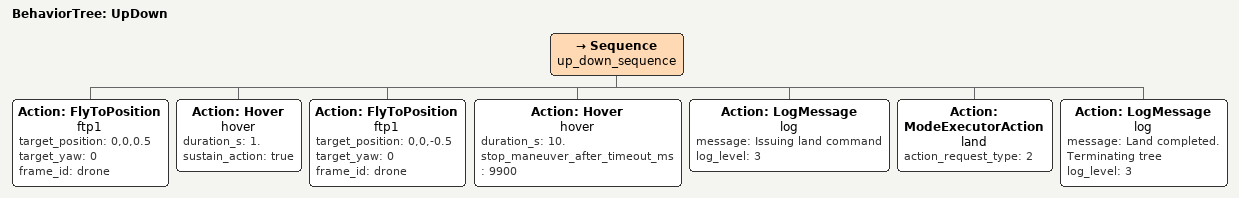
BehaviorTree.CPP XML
<root BTCPP_format="4" main_tree_to_execute="UpDown">
     <BehaviorTree ID="UpDown">
        <Sequence name="up_down_sequence">

            <Action
                ID="FlyToPosition"
                name="ftp1"
                target_position="0,0,0.5"
                target_yaw="0"
                frame_id="drone"
            />

            <Action
                ID="Hover"
                name="hover"
                duration_s="1."
                sustain_action="true"
            />

            <Action
                ID="FlyToPosition"
                name="ftp1"
                target_position="0,0,-0.5"
                target_yaw="0"
                frame_id="drone"
            />

            <Action
                ID="Hover"
                name="hover"
                duration_s="10."
                stop_maneuver_after_timeout_ms="9900"
            />

            <Action
                ID="LogMessage"
                name="log"
                message="Issuing land command"
                log_level="3"
            />

            <Action
                ID="ModeExecutorAction"
                name="land"
                action_request_type="2"
            />

            <Action
                ID="LogMessage"
                name="log"
                message="Land completed. Terminating tree"
                log_level="3"
            />

        </Sequence>
     </BehaviorTree>

 </root>
